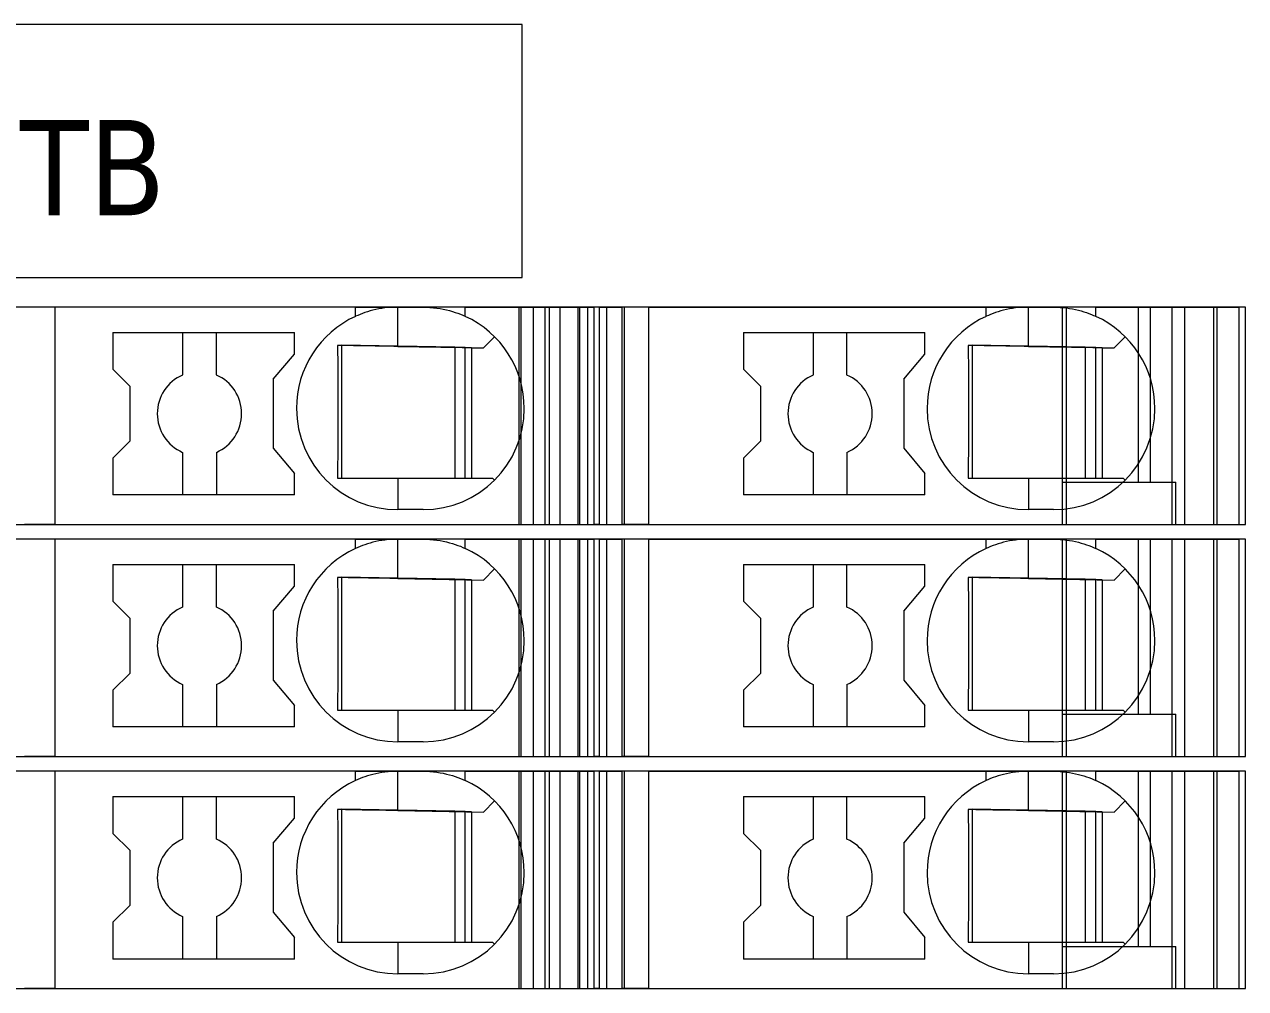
# Model space of a CAD drawing. Header units: millimetres. Extents: x 0 to 1680, y 0 to 1188.
# Drawn here: x 875.27 to 904.22, y 358 to 380.85 of the extents above; entities that cross this region are included whole.
import ezdxf
from ezdxf.enums import TextEntityAlignment as Align

# ---------------------------------------------------------------- set-up
doc = ezdxf.new("R2010")
doc.units = ezdxf.units.MM
for name, color, linetype, lineweight in [('EPLAN100', 7, 'Continuous', 13), ('EPLAN108', 5, 'Continuous', 9), ('EPLAN309', 5, 'Continuous', 5), ('EPLAN493', 5, 'Continuous', 5), ('MAIN-1', 7, 'Continuous', 5), ('MAIN-2', 7, 'Continuous', 5)]:
    doc.layers.add(name, color=color, linetype=linetype, lineweight=lineweight)
doc.styles.add('Tahoma', font='')
doc.styles.get('Tahoma').set_extended_font_data('Tahoma')

# ---------------------------------------------------------------- blocks, each defined once
blk = doc.blocks.new('EPLSYM_LibrarySPECIAL_Symbol12_Variant0_Placement8')
at = {"layer": 'EPLAN309', "lineweight": 13, "ltscale": 16}
blk.add_lwpolyline([(0, -5.15), (68.15, -5.15), (68.15, 0), (0, 0)], close=True, dxfattribs=at)
at = {"layer": 'EPLAN493', "color": 5, "style": 'Tahoma'}
blk.add_attdef('17_20450', text='', height=2.3478, dxfattribs=at).set_placement((0, -21.83478), align=Align.MIDDLE_RIGHT)
blk = doc.blocks.new('EPLSYM_LibrarySPECIAL_Symbol12_Variant0_Placement8_1')
at = {"layer": 'EPLAN309', "lineweight": 13, "ltscale": 16}
blk.add_lwpolyline([(0, -5.15), (68.15, -5.15), (68.15, 0), (0, 0)], close=True, dxfattribs=at)
at = {"layer": 'EPLAN493', "color": 5, "style": 'Tahoma'}
blk.add_attdef('17_20450', text='', height=2.3478, dxfattribs=at).set_placement((0, -21.83478), align=Align.MIDDLE_RIGHT)
blk = doc.blocks.new('EPLSYM_LibrarySPECIAL_Symbol12_Variant0_Placement8_2')
at = {"layer": 'EPLAN309', "lineweight": 13, "ltscale": 16}
blk.add_lwpolyline([(0, -5.15), (68.15, -5.15), (68.15, 0), (0, 0)], close=True, dxfattribs=at)
at = {"layer": 'EPLAN493', "color": 5, "style": 'Tahoma'}
blk.add_attdef('17_20450', text='', height=2.3478, dxfattribs=at).set_placement((0, -21.83478), align=Align.MIDDLE_RIGHT)

msp = doc.modelspace()

# ---------------------------------------------------------------- linework, layer by layer
at = {"layer": 'EPLAN100', "lineweight": 0, "ltscale": 6}
msp.add_lwpolyline([(849.067, 374.85), (887.067, 374.85), (887.067, 380.85), (849.067, 380.85)], close=True, dxfattribs=at)
at = {"layer": 'MAIN-1'}
for p, q in [((875.986, 374.15), (875.267, 374.15)), ((883.117, 374.15), (875.986, 374.15)), ((875.986, 374.15), (875.986, 369)), ((883.117, 374.15), (884.117, 374.15)), ((883.117, 373.932), (883.117, 374.15)), ((883.4, 374.04), (883.339, 374.02)), ((883.464, 374.059), (883.4, 374.04)), ((883.53, 374.077), (883.464, 374.059)), ((883.598, 374.093), (883.53, 374.077)), ((883.668, 374.108), (883.598, 374.093)), ((883.74, 374.12), (883.668, 374.108)), ((883.813, 374.131), (883.74, 374.12)), ((883.888, 374.139), (883.813, 374.131)), ((883.964, 374.145), (883.888, 374.139)), ((884.04, 374.149), (883.964, 374.145)), ((884.117, 374.15), (884.04, 374.149)), ((884.117, 373.218), (884.117, 374.15)), ((884.117, 374.15), (884.717, 374.15)), ((884.717, 374.15), (884.8, 374.149)), ((885.717, 374.15), (884.717, 374.15)), ((884.8, 374.149), (884.882, 374.144)), ((884.882, 374.144), (884.963, 374.137)), ((884.963, 374.137), (885.042, 374.128)), ((885.042, 374.128), (885.121, 374.116)), ((885.121, 374.116), (885.197, 374.102)), ((885.197, 374.102), (885.271, 374.085)), ((885.271, 374.085), (885.343, 374.067)), ((885.343, 374.067), (885.412, 374.047)), ((885.412, 374.047), (885.478, 374.026)), ((885.717, 374.15), (888.771, 374.15)), ((885.717, 373.932), (885.717, 374.15)), ((888.899, 374.15), (888.771, 374.15)), ((888.771, 369), (888.771, 374.15)), ((888.899, 374.15), (889.434, 374.15)), ((888.899, 369), (888.899, 374.15)), ((890.067, 374.15), (889.434, 374.15)), ((889.434, 369), (889.434, 374.15)), ((890.067, 374.15), (898.067, 374.15)), ((890.067, 369), (890.067, 374.15)), ((898.067, 374.15), (899.067, 374.15)), ((898.067, 373.932), (898.067, 374.15)), ((898.35, 374.04), (898.289, 374.02)), ((898.414, 374.059), (898.35, 374.04)), ((898.48, 374.077), (898.414, 374.059)), ((898.548, 374.093), (898.48, 374.077)), ((898.618, 374.108), (898.548, 374.093)), ((898.69, 374.12), (898.618, 374.108)), ((898.763, 374.131), (898.69, 374.12)), ((898.838, 374.139), (898.763, 374.131)), ((898.914, 374.145), (898.838, 374.139)), ((898.99, 374.149), (898.914, 374.145)), ((899.067, 374.15), (898.99, 374.149)), ((899.067, 373.218), (899.067, 374.15)), ((899.067, 374.15), (899.667, 374.15)), ((899.667, 374.15), (899.744, 374.149)), ((900.667, 374.15), (899.667, 374.15)), ((899.744, 374.149), (899.821, 374.145)), ((899.821, 374.145), (899.896, 374.139)), ((899.896, 374.139), (899.971, 374.131)), ((899.971, 374.131), (900.045, 374.12)), ((900.045, 374.12), (900.117, 374.108)), ((900.117, 374.108), (900.187, 374.093)), ((900.187, 374.093), (900.255, 374.077)), ((900.255, 374.077), (900.32, 374.059)), ((900.32, 374.059), (900.384, 374.04)), ((900.384, 374.04), (900.445, 374.02)), ((900.667, 374.15), (904.067, 374.15)), ((900.667, 373.932), (900.667, 374.15)), ((904.067, 369), (904.067, 374.15)), ((883.169, 373.955), (883.117, 373.932)), ((883.223, 373.977), (883.169, 373.955)), ((883.28, 373.999), (883.223, 373.977)), ((883.339, 374.02), (883.28, 373.999)), ((885.478, 374.026), (885.542, 374.004)), ((885.542, 374.004), (885.603, 373.981)), ((885.603, 373.981), (885.662, 373.956)), ((885.662, 373.956), (885.717, 373.932)), ((898.119, 373.955), (898.067, 373.932)), ((898.173, 373.977), (898.119, 373.955)), ((898.23, 373.999), (898.173, 373.977)), ((898.289, 374.02), (898.23, 373.999)), ((900.445, 374.02), (900.504, 373.999)), ((900.504, 373.999), (900.561, 373.977)), ((900.561, 373.977), (900.615, 373.955)), ((900.615, 373.955), (900.667, 373.932)), ((877.367, 373.55), (877.367, 372.679)), ((877.367, 373.55), (881.667, 373.55)), ((879.017, 373.55), (879.017, 372.542)), ((879.817, 372.542), (879.817, 373.55)), ((881.667, 373.039), (881.667, 373.55)), ((892.317, 373.55), (892.317, 372.679)), ((892.317, 373.55), (896.617, 373.55)), ((893.967, 373.55), (893.967, 372.542)), ((894.767, 372.542), (894.767, 373.55)), ((896.617, 373.039), (896.617, 373.55)), ((882.691, 373.242), (882.692, 373.172)), ((882.752, 373.241), (882.691, 373.242)), ((882.692, 373.172), (882.692, 373.1)), ((882.813, 373.24), (882.752, 373.241)), ((882.788, 373.241), (882.788, 370.1)), ((882.876, 373.239), (882.813, 373.24)), ((882.94, 373.238), (882.876, 373.239)), ((883.004, 373.237), (882.94, 373.238)), ((883.07, 373.236), (883.004, 373.237)), ((883.138, 373.235), (883.07, 373.236)), ((883.207, 373.234), (883.138, 373.235)), ((883.277, 373.232), (883.207, 373.234)), ((883.35, 373.231), (883.277, 373.232)), ((883.425, 373.23), (883.35, 373.231)), ((883.502, 373.229), (883.425, 373.23)), ((883.581, 373.227), (883.502, 373.229)), ((883.664, 373.226), (883.581, 373.227)), ((883.749, 373.225), (883.664, 373.226)), ((883.838, 373.223), (883.749, 373.225)), ((883.929, 373.221), (883.838, 373.223)), ((884.022, 373.22), (883.929, 373.221)), ((884.117, 373.218), (884.022, 373.22)), ((884.117, 373.218), (886.15, 373.183)), ((885.467, 373.195), (885.467, 370.1)), ((885.717, 370.1), (885.717, 373.19)), ((885.867, 373.188), (885.867, 370.1)), ((886.15, 373.183), (886.414, 373.447)), ((897.641, 373.242), (897.642, 373.172)), ((897.702, 373.241), (897.641, 373.242)), ((897.642, 373.172), (897.642, 373.1)), ((897.763, 373.24), (897.702, 373.241)), ((897.738, 373.241), (897.738, 370.1)), ((897.826, 373.239), (897.763, 373.24)), ((897.89, 373.238), (897.826, 373.239)), ((897.954, 373.237), (897.89, 373.238)), ((898.02, 373.236), (897.954, 373.237)), ((898.088, 373.235), (898.02, 373.236)), ((898.157, 373.234), (898.088, 373.235)), ((898.227, 373.232), (898.157, 373.234)), ((898.3, 373.231), (898.227, 373.232)), ((898.375, 373.23), (898.3, 373.231)), ((898.452, 373.229), (898.375, 373.23)), ((898.531, 373.227), (898.452, 373.229)), ((898.614, 373.226), (898.531, 373.227)), ((898.699, 373.225), (898.614, 373.226)), ((898.788, 373.223), (898.699, 373.225)), ((898.879, 373.221), (898.788, 373.223)), ((898.972, 373.22), (898.879, 373.221)), ((899.067, 373.218), (898.972, 373.22)), ((899.067, 373.218), (901.1, 373.183)), ((900.417, 373.195), (900.417, 370.1)), ((900.667, 370.1), (900.667, 373.19)), ((900.817, 373.188), (900.817, 370.1)), ((901.1, 373.183), (901.364, 373.447)), ((881.167, 372.443), (881.667, 373.039)), ((882.692, 373.1), (882.693, 373.027)), ((882.693, 373.027), (882.694, 372.953)), ((882.694, 372.953), (882.695, 372.877)), ((882.695, 372.877), (882.695, 372.799)), ((896.117, 372.443), (896.617, 373.039)), ((897.642, 373.1), (897.643, 373.027)), ((897.643, 373.027), (897.644, 372.953)), ((897.644, 372.953), (897.645, 372.877)), ((897.645, 372.877), (897.645, 372.799)), ((877.767, 372.279), (877.367, 372.679)), ((882.695, 372.799), (882.696, 372.72)), ((882.696, 372.72), (882.697, 372.638)), ((882.697, 372.638), (882.697, 372.554)), ((892.717, 372.279), (892.317, 372.679)), ((897.645, 372.799), (897.646, 372.72)), ((897.646, 372.72), (897.647, 372.638)), ((897.647, 372.638), (897.647, 372.554)), ((881.167, 372.443), (881.167, 370.807)), ((882.697, 372.554), (882.698, 372.467)), ((882.698, 372.467), (882.699, 372.376)), ((882.699, 372.376), (882.699, 372.282)), ((896.117, 372.443), (896.117, 370.807)), ((897.647, 372.554), (897.648, 372.467)), ((897.648, 372.467), (897.649, 372.376)), ((897.649, 372.376), (897.649, 372.282)), ((877.767, 372.279), (877.767, 370.971)), ((882.699, 372.282), (882.7, 372.184)), ((882.7, 372.184), (882.7, 372.081)), ((882.7, 372.081), (882.7, 371.974)), ((892.717, 372.279), (892.717, 370.971)), ((897.649, 372.282), (897.65, 372.184)), ((897.65, 372.184), (897.65, 372.081)), ((897.65, 372.081), (897.65, 371.974)), ((882.7, 371.974), (882.701, 371.863)), ((882.701, 371.863), (882.701, 371.75)), ((882.701, 371.75), (882.701, 371.629)), ((897.65, 371.974), (897.651, 371.863)), ((897.651, 371.863), (897.651, 371.75)), ((897.651, 371.75), (897.651, 371.629)), ((882.701, 371.629), (882.7, 371.511)), ((882.7, 371.511), (882.7, 371.397)), ((897.651, 371.629), (897.65, 371.511)), ((897.65, 371.511), (897.65, 371.397)), ((882.699, 371.184), (882.698, 371.084)), ((882.7, 371.288), (882.699, 371.184)), ((882.7, 371.397), (882.7, 371.288)), ((897.649, 371.184), (897.648, 371.084)), ((897.65, 371.397), (897.649, 371.288)), ((897.649, 371.288), (897.649, 371.184)), ((877.767, 370.971), (877.367, 370.571)), ((882.697, 370.898), (882.696, 370.809)), ((882.698, 370.989), (882.697, 370.898)), ((882.698, 371.084), (882.698, 370.989)), ((892.717, 370.971), (892.317, 370.571)), ((897.647, 370.898), (897.646, 370.809)), ((897.648, 370.989), (897.647, 370.898)), ((897.648, 371.084), (897.648, 370.989)), ((877.367, 370.571), (877.367, 369.7)), ((879.017, 370.708), (879.017, 369.7)), ((879.817, 370.708), (879.817, 369.7)), ((881.167, 370.807), (881.667, 370.211)), ((882.695, 370.64), (882.694, 370.558)), ((882.696, 370.723), (882.695, 370.64)), ((882.696, 370.809), (882.696, 370.723)), ((892.317, 370.571), (892.317, 369.7)), ((893.967, 370.708), (893.967, 369.7)), ((894.767, 370.708), (894.767, 369.7)), ((896.117, 370.807), (896.617, 370.211)), ((897.645, 370.64), (897.644, 370.558)), ((897.646, 370.723), (897.645, 370.64)), ((897.646, 370.809), (897.646, 370.723)), ((882.692, 370.324), (882.691, 370.248)), ((882.693, 370.479), (882.692, 370.4)), ((882.692, 370.4), (882.692, 370.324)), ((882.694, 370.558), (882.693, 370.479)), ((897.642, 370.324), (897.641, 370.248)), ((897.643, 370.479), (897.642, 370.4)), ((897.642, 370.4), (897.642, 370.324)), ((897.644, 370.558), (897.643, 370.479)), ((881.667, 369.7), (881.667, 370.211)), ((882.69, 370.174), (882.689, 370.1)), ((882.689, 370.1), (882.75, 370.1)), ((882.691, 370.248), (882.69, 370.174)), ((882.75, 370.1), (882.813, 370.1)), ((882.813, 370.1), (882.876, 370.1)), ((882.876, 370.1), (882.94, 370.1)), ((882.94, 370.1), (883.006, 370.1)), ((883.006, 370.1), (883.073, 370.1)), ((883.073, 370.1), (883.141, 370.1)), ((883.141, 370.1), (883.211, 370.1)), ((883.211, 370.1), (883.282, 370.1)), ((883.282, 370.1), (883.356, 370.1)), ((883.356, 370.1), (883.431, 370.1)), ((883.431, 370.1), (883.509, 370.1)), ((883.509, 370.1), (883.589, 370.1)), ((883.589, 370.1), (883.672, 370.1)), ((883.672, 370.1), (883.757, 370.1)), ((883.757, 370.1), (883.845, 370.1)), ((883.845, 370.1), (883.934, 370.1)), ((883.934, 370.1), (884.025, 370.1)), ((884.025, 370.1), (884.117, 370.1)), ((884.117, 370.1), (886.367, 370.1)), ((884.117, 370.1), (884.117, 369.35)), ((886.414, 370.053), (886.367, 370.1)), ((896.617, 369.7), (896.617, 370.211)), ((897.64, 370.174), (897.639, 370.1)), ((897.639, 370.1), (897.7, 370.1)), ((897.641, 370.248), (897.64, 370.174)), ((897.7, 370.1), (897.763, 370.1)), ((897.763, 370.1), (897.826, 370.1)), ((897.826, 370.1), (897.89, 370.1)), ((897.89, 370.1), (897.956, 370.1)), ((897.956, 370.1), (898.023, 370.1)), ((898.023, 370.1), (898.091, 370.1)), ((898.091, 370.1), (898.161, 370.1)), ((898.161, 370.1), (898.232, 370.1)), ((898.232, 370.1), (898.306, 370.1)), ((898.306, 370.1), (898.381, 370.1)), ((898.381, 370.1), (898.459, 370.1)), ((898.459, 370.1), (898.539, 370.1)), ((898.539, 370.1), (898.622, 370.1)), ((898.622, 370.1), (898.707, 370.1)), ((898.707, 370.1), (898.795, 370.1)), ((898.795, 370.1), (898.884, 370.1)), ((898.884, 370.1), (898.975, 370.1)), ((898.975, 370.1), (899.067, 370.1)), ((899.067, 370.1), (899.067, 369.35)), ((899.067, 370.1), (901.317, 370.1)), ((901.364, 370.053), (901.317, 370.1)), ((881.667, 369.7), (877.367, 369.7)), ((896.617, 369.7), (892.317, 369.7)), ((884.717, 369.35), (884.117, 369.35)), ((899.667, 369.35), (899.067, 369.35)), ((875.986, 369), (875.267, 369)), ((875.986, 369), (888.771, 369)), ((887.611, 369), (887.611, 369)), ((887.717, 369), (887.717, 369)), ((888.899, 369), (888.771, 369)), ((888.899, 369), (889.434, 369)), ((890.067, 369), (889.434, 369)), ((890.067, 369), (904.067, 369)), ((902.567, 369), (902.567, 369)), ((875.986, 368.65), (875.267, 368.65)), ((883.117, 368.65), (875.986, 368.65)), ((875.986, 368.65), (875.986, 363.5)), ((883.117, 368.65), (884.117, 368.65)), ((883.117, 368.432), (883.117, 368.65)), ((883.4, 368.54), (883.339, 368.52)), ((883.464, 368.559), (883.4, 368.54)), ((883.53, 368.577), (883.464, 368.559)), ((883.598, 368.593), (883.53, 368.577)), ((883.668, 368.608), (883.598, 368.593)), ((883.74, 368.62), (883.668, 368.608)), ((883.813, 368.631), (883.74, 368.62)), ((883.888, 368.639), (883.813, 368.631)), ((883.964, 368.645), (883.888, 368.639)), ((884.04, 368.649), (883.964, 368.645)), ((884.117, 368.65), (884.04, 368.649)), ((884.117, 367.718), (884.117, 368.65)), ((884.117, 368.65), (884.717, 368.65)), ((884.717, 368.65), (884.8, 368.649)), ((885.717, 368.65), (884.717, 368.65)), ((884.8, 368.649), (884.882, 368.644)), ((884.882, 368.644), (884.963, 368.637)), ((884.963, 368.637), (885.042, 368.628)), ((885.042, 368.628), (885.121, 368.616)), ((885.121, 368.616), (885.197, 368.602)), ((885.197, 368.602), (885.271, 368.585)), ((885.271, 368.585), (885.343, 368.567)), ((885.343, 368.567), (885.412, 368.547)), ((885.412, 368.547), (885.478, 368.526)), ((885.717, 368.65), (888.771, 368.65)), ((885.717, 368.432), (885.717, 368.65)), ((888.899, 368.65), (888.771, 368.65)), ((888.771, 363.5), (888.771, 368.65)), ((888.899, 368.65), (889.434, 368.65)), ((888.899, 363.5), (888.899, 368.65)), ((890.067, 368.65), (889.434, 368.65)), ((889.434, 363.5), (889.434, 368.65)), ((890.067, 368.65), (898.067, 368.65)), ((890.067, 363.5), (890.067, 368.65)), ((898.067, 368.65), (899.067, 368.65)), ((898.067, 368.432), (898.067, 368.65)), ((898.35, 368.54), (898.289, 368.52)), ((898.414, 368.559), (898.35, 368.54)), ((898.48, 368.577), (898.414, 368.559)), ((898.548, 368.593), (898.48, 368.577)), ((898.618, 368.608), (898.548, 368.593)), ((898.69, 368.62), (898.618, 368.608)), ((898.763, 368.631), (898.69, 368.62)), ((898.838, 368.639), (898.763, 368.631)), ((898.914, 368.645), (898.838, 368.639)), ((898.99, 368.649), (898.914, 368.645)), ((899.067, 368.65), (898.99, 368.649)), ((899.067, 367.718), (899.067, 368.65)), ((899.067, 368.65), (899.667, 368.65)), ((899.667, 368.65), (899.744, 368.649)), ((900.667, 368.65), (899.667, 368.65)), ((899.744, 368.649), (899.821, 368.645)), ((899.821, 368.645), (899.896, 368.639)), ((899.896, 368.639), (899.971, 368.631)), ((899.971, 368.631), (900.045, 368.62)), ((900.045, 368.62), (900.117, 368.608)), ((900.117, 368.608), (900.187, 368.593)), ((900.187, 368.593), (900.255, 368.577)), ((900.255, 368.577), (900.32, 368.559)), ((900.32, 368.559), (900.384, 368.54)), ((900.384, 368.54), (900.445, 368.52)), ((900.667, 368.65), (904.067, 368.65)), ((900.667, 368.432), (900.667, 368.65)), ((904.067, 363.5), (904.067, 368.65)), ((883.169, 368.455), (883.117, 368.432)), ((883.223, 368.477), (883.169, 368.455)), ((883.28, 368.499), (883.223, 368.477)), ((883.339, 368.52), (883.28, 368.499)), ((885.478, 368.526), (885.542, 368.504)), ((885.542, 368.504), (885.603, 368.481)), ((885.603, 368.481), (885.662, 368.456)), ((885.662, 368.456), (885.717, 368.432)), ((898.119, 368.455), (898.067, 368.432)), ((898.173, 368.477), (898.119, 368.455)), ((898.23, 368.499), (898.173, 368.477)), ((898.289, 368.52), (898.23, 368.499)), ((900.445, 368.52), (900.504, 368.499)), ((900.504, 368.499), (900.561, 368.477)), ((900.561, 368.477), (900.615, 368.455)), ((900.615, 368.455), (900.667, 368.432)), ((877.367, 368.05), (877.367, 367.179)), ((877.367, 368.05), (881.667, 368.05)), ((879.017, 368.05), (879.017, 367.042)), ((879.817, 367.042), (879.817, 368.05)), ((881.667, 367.539), (881.667, 368.05)), ((892.317, 368.05), (892.317, 367.179)), ((892.317, 368.05), (896.617, 368.05)), ((893.967, 368.05), (893.967, 367.042)), ((894.767, 367.042), (894.767, 368.05)), ((896.617, 367.539), (896.617, 368.05)), ((882.691, 367.742), (882.692, 367.672)), ((882.752, 367.741), (882.691, 367.742)), ((882.692, 367.672), (882.692, 367.6)), ((882.813, 367.74), (882.752, 367.741)), ((882.788, 367.741), (882.788, 364.6)), ((882.876, 367.739), (882.813, 367.74)), ((882.94, 367.738), (882.876, 367.739)), ((883.004, 367.737), (882.94, 367.738)), ((883.07, 367.736), (883.004, 367.737)), ((883.138, 367.735), (883.07, 367.736)), ((883.207, 367.734), (883.138, 367.735)), ((883.277, 367.732), (883.207, 367.734)), ((883.35, 367.731), (883.277, 367.732)), ((883.425, 367.73), (883.35, 367.731)), ((883.502, 367.729), (883.425, 367.73)), ((883.581, 367.727), (883.502, 367.729)), ((883.664, 367.726), (883.581, 367.727)), ((883.749, 367.725), (883.664, 367.726)), ((883.838, 367.723), (883.749, 367.725)), ((883.929, 367.721), (883.838, 367.723)), ((884.022, 367.72), (883.929, 367.721)), ((884.117, 367.718), (884.022, 367.72)), ((884.117, 367.718), (886.15, 367.683)), ((885.467, 367.695), (885.467, 364.6)), ((885.717, 364.6), (885.717, 367.69)), ((885.867, 367.688), (885.867, 364.6)), ((886.15, 367.683), (886.414, 367.947)), ((897.641, 367.742), (897.642, 367.672)), ((897.702, 367.741), (897.641, 367.742)), ((897.642, 367.672), (897.642, 367.6)), ((897.763, 367.74), (897.702, 367.741)), ((897.738, 367.741), (897.738, 364.6)), ((897.826, 367.739), (897.763, 367.74)), ((897.89, 367.738), (897.826, 367.739)), ((897.954, 367.737), (897.89, 367.738)), ((898.02, 367.736), (897.954, 367.737)), ((898.088, 367.735), (898.02, 367.736)), ((898.157, 367.734), (898.088, 367.735)), ((898.227, 367.732), (898.157, 367.734)), ((898.3, 367.731), (898.227, 367.732)), ((898.375, 367.73), (898.3, 367.731)), ((898.452, 367.729), (898.375, 367.73)), ((898.531, 367.727), (898.452, 367.729)), ((898.614, 367.726), (898.531, 367.727)), ((898.699, 367.725), (898.614, 367.726)), ((898.788, 367.723), (898.699, 367.725)), ((898.879, 367.721), (898.788, 367.723)), ((898.972, 367.72), (898.879, 367.721)), ((899.067, 367.718), (898.972, 367.72)), ((899.067, 367.718), (901.1, 367.683)), ((900.417, 367.695), (900.417, 364.6)), ((900.667, 364.6), (900.667, 367.69)), ((900.817, 367.688), (900.817, 364.6)), ((901.1, 367.683), (901.364, 367.947)), ((881.167, 366.943), (881.667, 367.539)), ((882.692, 367.6), (882.693, 367.527)), ((882.693, 367.527), (882.694, 367.453)), ((882.694, 367.453), (882.695, 367.377)), ((882.695, 367.377), (882.695, 367.299)), ((896.117, 366.943), (896.617, 367.539)), ((897.642, 367.6), (897.643, 367.527)), ((897.643, 367.527), (897.644, 367.453)), ((897.644, 367.453), (897.645, 367.377)), ((897.645, 367.377), (897.645, 367.299)), ((877.767, 366.779), (877.367, 367.179)), ((882.695, 367.299), (882.696, 367.22)), ((882.696, 367.22), (882.697, 367.138)), ((882.697, 367.138), (882.697, 367.054)), ((892.717, 366.779), (892.317, 367.179)), ((897.645, 367.299), (897.646, 367.22)), ((897.646, 367.22), (897.647, 367.138)), ((897.647, 367.138), (897.647, 367.054)), ((881.167, 366.943), (881.167, 365.307)), ((882.697, 367.054), (882.698, 366.967)), ((882.698, 366.967), (882.699, 366.876)), ((882.699, 366.876), (882.699, 366.782)), ((896.117, 366.943), (896.117, 365.307)), ((897.647, 367.054), (897.648, 366.967)), ((897.648, 366.967), (897.649, 366.876)), ((897.649, 366.876), (897.649, 366.782)), ((877.767, 366.779), (877.767, 365.471)), ((882.699, 366.782), (882.7, 366.684)), ((882.7, 366.684), (882.7, 366.581)), ((882.7, 366.581), (882.7, 366.474)), ((892.717, 366.779), (892.717, 365.471)), ((897.649, 366.782), (897.65, 366.684)), ((897.65, 366.684), (897.65, 366.581)), ((897.65, 366.581), (897.65, 366.474)), ((882.7, 366.474), (882.701, 366.363)), ((882.701, 366.363), (882.701, 366.25)), ((882.701, 366.25), (882.701, 366.129)), ((897.65, 366.474), (897.651, 366.363)), ((897.651, 366.363), (897.651, 366.25)), ((897.651, 366.25), (897.651, 366.129)), ((882.701, 366.129), (882.7, 366.011)), ((882.7, 366.011), (882.7, 365.897)), ((897.651, 366.129), (897.65, 366.011)), ((897.65, 366.011), (897.65, 365.897)), ((882.699, 365.684), (882.698, 365.584)), ((882.7, 365.788), (882.699, 365.684)), ((882.7, 365.897), (882.7, 365.788)), ((897.649, 365.684), (897.648, 365.584)), ((897.65, 365.897), (897.649, 365.788)), ((897.649, 365.788), (897.649, 365.684)), ((877.767, 365.471), (877.367, 365.071)), ((882.697, 365.398), (882.696, 365.309)), ((882.698, 365.489), (882.697, 365.398)), ((882.698, 365.584), (882.698, 365.489)), ((892.717, 365.471), (892.317, 365.071)), ((897.647, 365.398), (897.646, 365.309)), ((897.648, 365.489), (897.647, 365.398)), ((897.648, 365.584), (897.648, 365.489)), ((877.367, 365.071), (877.367, 364.2)), ((879.017, 365.208), (879.017, 364.2)), ((879.817, 365.208), (879.817, 364.2)), ((881.167, 365.307), (881.667, 364.711)), ((882.695, 365.14), (882.694, 365.058)), ((882.696, 365.223), (882.695, 365.14)), ((882.696, 365.309), (882.696, 365.223)), ((892.317, 365.071), (892.317, 364.2)), ((893.967, 365.208), (893.967, 364.2)), ((894.767, 365.208), (894.767, 364.2)), ((896.117, 365.307), (896.617, 364.711)), ((897.645, 365.14), (897.644, 365.058)), ((897.646, 365.223), (897.645, 365.14)), ((897.646, 365.309), (897.646, 365.223)), ((882.692, 364.824), (882.691, 364.748)), ((882.693, 364.979), (882.692, 364.9)), ((882.692, 364.9), (882.692, 364.824)), ((882.694, 365.058), (882.693, 364.979)), ((897.642, 364.824), (897.641, 364.748)), ((897.643, 364.979), (897.642, 364.9)), ((897.642, 364.9), (897.642, 364.824)), ((897.644, 365.058), (897.643, 364.979)), ((881.667, 364.2), (881.667, 364.711)), ((882.69, 364.674), (882.689, 364.6)), ((882.689, 364.6), (882.75, 364.6)), ((882.691, 364.748), (882.69, 364.674)), ((882.75, 364.6), (882.813, 364.6)), ((882.813, 364.6), (882.876, 364.6)), ((882.876, 364.6), (882.94, 364.6)), ((882.94, 364.6), (883.006, 364.6)), ((883.006, 364.6), (883.073, 364.6)), ((883.073, 364.6), (883.141, 364.6)), ((883.141, 364.6), (883.211, 364.6)), ((883.211, 364.6), (883.282, 364.6)), ((883.282, 364.6), (883.356, 364.6)), ((883.356, 364.6), (883.431, 364.6)), ((883.431, 364.6), (883.509, 364.6)), ((883.509, 364.6), (883.589, 364.6)), ((883.589, 364.6), (883.672, 364.6)), ((883.672, 364.6), (883.757, 364.6)), ((883.757, 364.6), (883.845, 364.6)), ((883.845, 364.6), (883.934, 364.6)), ((883.934, 364.6), (884.025, 364.6)), ((884.025, 364.6), (884.117, 364.6)), ((884.117, 364.6), (886.367, 364.6)), ((884.117, 364.6), (884.117, 363.85)), ((886.414, 364.553), (886.367, 364.6)), ((896.617, 364.2), (896.617, 364.711)), ((897.64, 364.674), (897.639, 364.6)), ((897.639, 364.6), (897.7, 364.6)), ((897.641, 364.748), (897.64, 364.674)), ((897.7, 364.6), (897.763, 364.6)), ((897.763, 364.6), (897.826, 364.6)), ((897.826, 364.6), (897.89, 364.6)), ((897.89, 364.6), (897.956, 364.6)), ((897.956, 364.6), (898.023, 364.6)), ((898.023, 364.6), (898.091, 364.6)), ((898.091, 364.6), (898.161, 364.6)), ((898.161, 364.6), (898.232, 364.6)), ((898.232, 364.6), (898.306, 364.6)), ((898.306, 364.6), (898.381, 364.6)), ((898.381, 364.6), (898.459, 364.6)), ((898.459, 364.6), (898.539, 364.6)), ((898.539, 364.6), (898.622, 364.6)), ((898.622, 364.6), (898.707, 364.6)), ((898.707, 364.6), (898.795, 364.6)), ((898.795, 364.6), (898.884, 364.6)), ((898.884, 364.6), (898.975, 364.6)), ((898.975, 364.6), (899.067, 364.6)), ((899.067, 364.6), (899.067, 363.85)), ((899.067, 364.6), (901.317, 364.6)), ((901.364, 364.553), (901.317, 364.6)), ((881.667, 364.2), (877.367, 364.2)), ((896.617, 364.2), (892.317, 364.2)), ((884.717, 363.85), (884.117, 363.85)), ((899.667, 363.85), (899.067, 363.85)), ((875.986, 363.5), (875.267, 363.5)), ((875.986, 363.5), (888.771, 363.5)), ((887.611, 363.5), (887.611, 363.5)), ((887.717, 363.5), (887.717, 363.5)), ((888.899, 363.5), (888.771, 363.5)), ((888.899, 363.5), (889.434, 363.5)), ((890.067, 363.5), (889.434, 363.5)), ((890.067, 363.5), (904.067, 363.5)), ((902.567, 363.5), (902.567, 363.5)), ((875.986, 363.15), (875.267, 363.15)), ((883.117, 363.15), (875.986, 363.15)), ((875.986, 363.15), (875.986, 358)), ((883.117, 363.15), (884.117, 363.15)), ((883.117, 362.932), (883.117, 363.15)), ((883.4, 363.04), (883.339, 363.02)), ((883.464, 363.059), (883.4, 363.04)), ((883.53, 363.077), (883.464, 363.059)), ((883.598, 363.093), (883.53, 363.077)), ((883.668, 363.108), (883.598, 363.093)), ((883.74, 363.12), (883.668, 363.108)), ((883.813, 363.131), (883.74, 363.12)), ((883.888, 363.139), (883.813, 363.131)), ((883.964, 363.145), (883.888, 363.139)), ((884.04, 363.149), (883.964, 363.145)), ((884.117, 363.15), (884.04, 363.149)), ((884.117, 362.218), (884.117, 363.15)), ((884.117, 363.15), (884.717, 363.15)), ((884.717, 363.15), (884.8, 363.149)), ((885.717, 363.15), (884.717, 363.15)), ((884.8, 363.149), (884.882, 363.144)), ((884.882, 363.144), (884.963, 363.137)), ((884.963, 363.137), (885.042, 363.128)), ((885.042, 363.128), (885.121, 363.116)), ((885.121, 363.116), (885.197, 363.102)), ((885.197, 363.102), (885.271, 363.085)), ((885.271, 363.085), (885.343, 363.067)), ((885.343, 363.067), (885.412, 363.047)), ((885.412, 363.047), (885.478, 363.026)), ((885.717, 363.15), (888.771, 363.15)), ((885.717, 362.932), (885.717, 363.15)), ((888.899, 363.15), (888.771, 363.15)), ((888.771, 358), (888.771, 363.15)), ((888.899, 363.15), (889.434, 363.15)), ((888.899, 358), (888.899, 363.15)), ((890.067, 363.15), (889.434, 363.15)), ((889.434, 358), (889.434, 363.15)), ((890.067, 363.15), (898.067, 363.15)), ((890.067, 358), (890.067, 363.15)), ((898.067, 363.15), (899.067, 363.15)), ((898.067, 362.932), (898.067, 363.15)), ((898.35, 363.04), (898.289, 363.02)), ((898.414, 363.059), (898.35, 363.04)), ((898.48, 363.077), (898.414, 363.059)), ((898.548, 363.093), (898.48, 363.077)), ((898.618, 363.108), (898.548, 363.093)), ((898.69, 363.12), (898.618, 363.108)), ((898.763, 363.131), (898.69, 363.12)), ((898.838, 363.139), (898.763, 363.131)), ((898.914, 363.145), (898.838, 363.139)), ((898.99, 363.149), (898.914, 363.145)), ((899.067, 363.15), (898.99, 363.149)), ((899.067, 362.218), (899.067, 363.15)), ((899.067, 363.15), (899.667, 363.15)), ((899.667, 363.15), (899.744, 363.149)), ((900.667, 363.15), (899.667, 363.15)), ((899.744, 363.149), (899.821, 363.145)), ((899.821, 363.145), (899.896, 363.139)), ((899.896, 363.139), (899.971, 363.131)), ((899.971, 363.131), (900.045, 363.12)), ((900.045, 363.12), (900.117, 363.108)), ((900.117, 363.108), (900.187, 363.093)), ((900.187, 363.093), (900.255, 363.077)), ((900.255, 363.077), (900.32, 363.059)), ((900.32, 363.059), (900.384, 363.04)), ((900.384, 363.04), (900.445, 363.02)), ((900.667, 363.15), (904.067, 363.15)), ((900.667, 362.932), (900.667, 363.15)), ((904.067, 358), (904.067, 363.15)), ((883.169, 362.955), (883.117, 362.932)), ((883.223, 362.977), (883.169, 362.955)), ((883.28, 362.999), (883.223, 362.977)), ((883.339, 363.02), (883.28, 362.999)), ((885.478, 363.026), (885.542, 363.004)), ((885.542, 363.004), (885.603, 362.981)), ((885.603, 362.981), (885.662, 362.956)), ((885.662, 362.956), (885.717, 362.932)), ((898.119, 362.955), (898.067, 362.932)), ((898.173, 362.977), (898.119, 362.955)), ((898.23, 362.999), (898.173, 362.977)), ((898.289, 363.02), (898.23, 362.999)), ((900.445, 363.02), (900.504, 362.999)), ((900.504, 362.999), (900.561, 362.977)), ((900.561, 362.977), (900.615, 362.955)), ((900.615, 362.955), (900.667, 362.932)), ((877.367, 362.55), (877.367, 361.679)), ((877.367, 362.55), (881.667, 362.55)), ((879.017, 362.55), (879.017, 361.542)), ((879.817, 361.542), (879.817, 362.55)), ((881.667, 362.039), (881.667, 362.55)), ((892.317, 362.55), (892.317, 361.679)), ((892.317, 362.55), (896.617, 362.55)), ((893.967, 362.55), (893.967, 361.542)), ((894.767, 361.542), (894.767, 362.55)), ((896.617, 362.039), (896.617, 362.55)), ((882.691, 362.242), (882.692, 362.172)), ((882.752, 362.241), (882.691, 362.242)), ((882.692, 362.172), (882.692, 362.1)), ((882.813, 362.24), (882.752, 362.241)), ((882.788, 362.241), (882.788, 359.1)), ((882.876, 362.239), (882.813, 362.24)), ((882.94, 362.238), (882.876, 362.239)), ((883.004, 362.237), (882.94, 362.238)), ((883.07, 362.236), (883.004, 362.237)), ((883.138, 362.235), (883.07, 362.236)), ((883.207, 362.234), (883.138, 362.235)), ((883.277, 362.232), (883.207, 362.234)), ((883.35, 362.231), (883.277, 362.232)), ((883.425, 362.23), (883.35, 362.231)), ((883.502, 362.229), (883.425, 362.23)), ((883.581, 362.227), (883.502, 362.229)), ((883.664, 362.226), (883.581, 362.227)), ((883.749, 362.225), (883.664, 362.226)), ((883.838, 362.223), (883.749, 362.225)), ((883.929, 362.221), (883.838, 362.223)), ((884.022, 362.22), (883.929, 362.221)), ((884.117, 362.218), (884.022, 362.22)), ((884.117, 362.218), (886.15, 362.183)), ((885.467, 362.195), (885.467, 359.1)), ((885.717, 359.1), (885.717, 362.19)), ((885.867, 362.188), (885.867, 359.1)), ((886.15, 362.183), (886.414, 362.447)), ((897.641, 362.242), (897.642, 362.172)), ((897.702, 362.241), (897.641, 362.242)), ((897.642, 362.172), (897.642, 362.1)), ((897.763, 362.24), (897.702, 362.241)), ((897.738, 362.241), (897.738, 359.1)), ((897.826, 362.239), (897.763, 362.24)), ((897.89, 362.238), (897.826, 362.239)), ((897.954, 362.237), (897.89, 362.238)), ((898.02, 362.236), (897.954, 362.237)), ((898.088, 362.235), (898.02, 362.236)), ((898.157, 362.234), (898.088, 362.235)), ((898.227, 362.232), (898.157, 362.234)), ((898.3, 362.231), (898.227, 362.232)), ((898.375, 362.23), (898.3, 362.231)), ((898.452, 362.229), (898.375, 362.23)), ((898.531, 362.227), (898.452, 362.229)), ((898.614, 362.226), (898.531, 362.227)), ((898.699, 362.225), (898.614, 362.226)), ((898.788, 362.223), (898.699, 362.225)), ((898.879, 362.221), (898.788, 362.223)), ((898.972, 362.22), (898.879, 362.221)), ((899.067, 362.218), (898.972, 362.22)), ((899.067, 362.218), (901.1, 362.183)), ((900.417, 362.195), (900.417, 359.1)), ((900.667, 359.1), (900.667, 362.19)), ((900.817, 362.188), (900.817, 359.1)), ((901.1, 362.183), (901.364, 362.447)), ((881.167, 361.443), (881.667, 362.039)), ((882.692, 362.1), (882.693, 362.027)), ((882.693, 362.027), (882.694, 361.953)), ((882.694, 361.953), (882.695, 361.877)), ((882.695, 361.877), (882.695, 361.799)), ((896.117, 361.443), (896.617, 362.039)), ((897.642, 362.1), (897.643, 362.027)), ((897.643, 362.027), (897.644, 361.953)), ((897.644, 361.953), (897.645, 361.877)), ((897.645, 361.877), (897.645, 361.799)), ((877.767, 361.279), (877.367, 361.679)), ((882.695, 361.799), (882.696, 361.72)), ((882.696, 361.72), (882.697, 361.638)), ((882.697, 361.638), (882.697, 361.554)), ((892.717, 361.279), (892.317, 361.679)), ((897.645, 361.799), (897.646, 361.72)), ((897.646, 361.72), (897.647, 361.638)), ((897.647, 361.638), (897.647, 361.554)), ((881.167, 361.443), (881.167, 359.807)), ((882.697, 361.554), (882.698, 361.467)), ((882.698, 361.467), (882.699, 361.376)), ((882.699, 361.376), (882.699, 361.282)), ((896.117, 361.443), (896.117, 359.807)), ((897.647, 361.554), (897.648, 361.467)), ((897.648, 361.467), (897.649, 361.376)), ((897.649, 361.376), (897.649, 361.282)), ((877.767, 361.279), (877.767, 359.971)), ((882.699, 361.282), (882.7, 361.184)), ((882.7, 361.184), (882.7, 361.081)), ((882.7, 361.081), (882.7, 360.974)), ((892.717, 361.279), (892.717, 359.971)), ((897.649, 361.282), (897.65, 361.184)), ((897.65, 361.184), (897.65, 361.081)), ((897.65, 361.081), (897.65, 360.974)), ((882.7, 360.974), (882.701, 360.863)), ((882.701, 360.863), (882.701, 360.75)), ((882.701, 360.75), (882.701, 360.629)), ((897.65, 360.974), (897.651, 360.863)), ((897.651, 360.863), (897.651, 360.75)), ((897.651, 360.75), (897.651, 360.629)), ((882.701, 360.629), (882.7, 360.511)), ((882.7, 360.511), (882.7, 360.397)), ((897.651, 360.629), (897.65, 360.511)), ((897.65, 360.511), (897.65, 360.397)), ((882.699, 360.184), (882.698, 360.084)), ((882.7, 360.288), (882.699, 360.184)), ((882.7, 360.397), (882.7, 360.288)), ((897.649, 360.184), (897.648, 360.084)), ((897.65, 360.397), (897.649, 360.288)), ((897.649, 360.288), (897.649, 360.184)), ((877.767, 359.971), (877.367, 359.571)), ((882.697, 359.898), (882.696, 359.809)), ((882.698, 359.989), (882.697, 359.898)), ((882.698, 360.084), (882.698, 359.989)), ((892.717, 359.971), (892.317, 359.571)), ((897.647, 359.898), (897.646, 359.809)), ((897.648, 359.989), (897.647, 359.898)), ((897.648, 360.084), (897.648, 359.989)), ((877.367, 359.571), (877.367, 358.7)), ((879.017, 359.708), (879.017, 358.7)), ((879.817, 359.708), (879.817, 358.7)), ((881.167, 359.807), (881.667, 359.211)), ((882.695, 359.64), (882.694, 359.558)), ((882.696, 359.723), (882.695, 359.64)), ((882.696, 359.809), (882.696, 359.723)), ((892.317, 359.571), (892.317, 358.7)), ((893.967, 359.708), (893.967, 358.7)), ((894.767, 359.708), (894.767, 358.7)), ((896.117, 359.807), (896.617, 359.211)), ((897.645, 359.64), (897.644, 359.558)), ((897.646, 359.723), (897.645, 359.64)), ((897.646, 359.809), (897.646, 359.723)), ((882.692, 359.324), (882.691, 359.248)), ((882.693, 359.479), (882.692, 359.4)), ((882.692, 359.4), (882.692, 359.324)), ((882.694, 359.558), (882.693, 359.479)), ((897.642, 359.324), (897.641, 359.248)), ((897.643, 359.479), (897.642, 359.4)), ((897.642, 359.4), (897.642, 359.324)), ((897.644, 359.558), (897.643, 359.479)), ((881.667, 358.7), (881.667, 359.211)), ((882.69, 359.174), (882.689, 359.1)), ((882.689, 359.1), (882.75, 359.1)), ((882.691, 359.248), (882.69, 359.174)), ((882.75, 359.1), (882.813, 359.1)), ((882.813, 359.1), (882.876, 359.1)), ((882.876, 359.1), (882.94, 359.1)), ((882.94, 359.1), (883.006, 359.1)), ((883.006, 359.1), (883.073, 359.1)), ((883.073, 359.1), (883.141, 359.1)), ((883.141, 359.1), (883.211, 359.1)), ((883.211, 359.1), (883.282, 359.1)), ((883.282, 359.1), (883.356, 359.1)), ((883.356, 359.1), (883.431, 359.1)), ((883.431, 359.1), (883.509, 359.1)), ((883.509, 359.1), (883.589, 359.1)), ((883.589, 359.1), (883.672, 359.1)), ((883.672, 359.1), (883.757, 359.1)), ((883.757, 359.1), (883.845, 359.1)), ((883.845, 359.1), (883.934, 359.1)), ((883.934, 359.1), (884.025, 359.1)), ((884.025, 359.1), (884.117, 359.1)), ((884.117, 359.1), (886.367, 359.1)), ((884.117, 359.1), (884.117, 358.35)), ((886.414, 359.053), (886.367, 359.1)), ((896.617, 358.7), (896.617, 359.211)), ((897.64, 359.174), (897.639, 359.1)), ((897.639, 359.1), (897.7, 359.1)), ((897.641, 359.248), (897.64, 359.174)), ((897.7, 359.1), (897.763, 359.1)), ((897.763, 359.1), (897.826, 359.1)), ((897.826, 359.1), (897.89, 359.1)), ((897.89, 359.1), (897.956, 359.1)), ((897.956, 359.1), (898.023, 359.1)), ((898.023, 359.1), (898.091, 359.1)), ((898.091, 359.1), (898.161, 359.1)), ((898.161, 359.1), (898.232, 359.1)), ((898.232, 359.1), (898.306, 359.1)), ((898.306, 359.1), (898.381, 359.1)), ((898.381, 359.1), (898.459, 359.1)), ((898.459, 359.1), (898.539, 359.1)), ((898.539, 359.1), (898.622, 359.1)), ((898.622, 359.1), (898.707, 359.1)), ((898.707, 359.1), (898.795, 359.1)), ((898.795, 359.1), (898.884, 359.1)), ((898.884, 359.1), (898.975, 359.1)), ((898.975, 359.1), (899.067, 359.1)), ((899.067, 359.1), (899.067, 358.35)), ((899.067, 359.1), (901.317, 359.1)), ((901.364, 359.053), (901.317, 359.1)), ((881.667, 358.7), (877.367, 358.7)), ((896.617, 358.7), (892.317, 358.7)), ((884.717, 358.35), (884.117, 358.35)), ((899.667, 358.35), (899.067, 358.35)), ((875.986, 358), (875.267, 358)), ((875.986, 358), (888.771, 358)), ((887.611, 358), (887.611, 358)), ((887.717, 358), (887.717, 358)), ((888.899, 358), (888.771, 358)), ((888.899, 358), (889.434, 358)), ((890.067, 358), (889.434, 358)), ((890.067, 358), (904.067, 358)), ((902.567, 358), (902.567, 358))]:
    msp.add_line(p, q, dxfattribs=at)
for centre, radius, start, end in [((884.117, 371.75), 2.4, 114.6244, 180), ((884.717, 371.75), 2.4, 0, 65.3756), ((899.067, 371.75), 2.4, 114.6244, 180), ((899.667, 371.75), 2.4, 0, 65.3756), ((879.417, 371.625), 1, 113.5782, 180), ((879.417, 371.625), 1, 0, 66.4218), ((894.367, 371.625), 1, 113.5782, 180), ((894.367, 371.625), 1, 0, 66.4218), ((884.117, 371.75), 2.4, 180, 270), ((884.717, 371.75), 2.4, 270, 0), ((899.067, 371.75), 2.4, 180, 270), ((899.667, 371.75), 2.4, 270, 0), ((879.417, 371.625), 1, 180, 246.4218), ((879.417, 371.625), 1, 293.5782, 0), ((894.367, 371.625), 1, 180, 246.4218), ((894.367, 371.625), 1, 293.5782, 0), ((884.117, 366.25), 2.4, 114.6244, 180), ((884.717, 366.25), 2.4, 0, 65.3756), ((899.067, 366.25), 2.4, 114.6244, 180), ((899.667, 366.25), 2.4, 0, 65.3756), ((879.417, 366.125), 1, 113.5782, 180), ((879.417, 366.125), 1, 0, 66.4218), ((894.367, 366.125), 1, 113.5782, 180), ((894.367, 366.125), 1, 0, 66.4218), ((884.117, 366.25), 2.4, 180, 270), ((884.717, 366.25), 2.4, 270, 0), ((899.067, 366.25), 2.4, 180, 270), ((899.667, 366.25), 2.4, 270, 0), ((879.417, 366.125), 1, 180, 246.4218), ((879.417, 366.125), 1, 293.5782, 0), ((894.367, 366.125), 1, 180, 246.4218), ((894.367, 366.125), 1, 293.5782, 0), ((884.117, 360.75), 2.4, 114.6244, 180), ((884.717, 360.75), 2.4, 0, 65.3756), ((899.067, 360.75), 2.4, 114.6244, 180), ((899.667, 360.75), 2.4, 0, 65.3756), ((879.417, 360.625), 1, 113.5782, 180), ((879.417, 360.625), 1, 0, 66.4218), ((894.367, 360.625), 1, 113.5782, 180), ((894.367, 360.625), 1, 0, 66.4218), ((884.117, 360.75), 2.4, 180, 270), ((884.717, 360.75), 2.4, 270, 0), ((899.067, 360.75), 2.4, 180, 270), ((899.667, 360.75), 2.4, 270, 0), ((879.417, 360.625), 1, 180, 246.4218), ((879.417, 360.625), 1, 293.5782, 0), ((894.367, 360.625), 1, 180, 246.4218), ((894.367, 360.625), 1, 293.5782, 0)]:
    msp.add_arc(centre, radius, start, end, dxfattribs=at)
at = {"layer": 'MAIN-2'}
for p, q in [((886.998, 369), (886.998, 374.15)), ((887.038, 374.15), (887.038, 369)), ((887.33, 374.15), (887.33, 369)), ((887.611, 369), (887.611, 374.15)), ((887.717, 369), (887.717, 374.15)), ((887.959, 374.15), (887.959, 369)), ((888.383, 374.15), (888.383, 369)), ((888.428, 374.15), (888.428, 369)), ((888.431, 369), (888.431, 374.15)), ((888.617, 374.15), (888.617, 369)), ((889.075, 369), (889.075, 374.15)), ((889.482, 374.15), (889.482, 369)), ((899.867, 374.15), (899.867, 369)), ((899.965, 374.15), (899.965, 369)), ((901.667, 374.15), (901.667, 370)), ((901.967, 370), (901.967, 374.15)), ((902.467, 374.15), (902.467, 369)), ((902.776, 369), (902.776, 374.15)), ((903.467, 369), (903.467, 374.15)), ((903.537, 374.15), (903.537, 369)), ((882.788, 373.25), (882.691, 373.242)), ((882.788, 373.25), (882.788, 373.241)), ((885.467, 373.203), (882.788, 373.25)), ((885.467, 373.198), (885.467, 373.203)), ((885.717, 373.193), (885.467, 373.198)), ((885.467, 373.198), (885.467, 373.195)), ((885.717, 373.193), (885.717, 373.192)), ((885.867, 373.189), (885.717, 373.192)), ((885.717, 373.19), (885.717, 373.192)), ((885.867, 373.188), (885.867, 373.189)), ((885.867, 373.188), (886.15, 373.183)), ((885.867, 373.188), (885.867, 373.188)), ((897.738, 373.25), (897.641, 373.242)), ((897.738, 373.25), (897.738, 373.241)), ((900.417, 373.203), (897.738, 373.25)), ((900.417, 373.198), (900.417, 373.203)), ((900.667, 373.193), (900.417, 373.198)), ((900.417, 373.198), (900.417, 373.195)), ((900.667, 373.193), (900.667, 373.192)), ((900.817, 373.189), (900.667, 373.192)), ((900.667, 373.19), (900.667, 373.192)), ((900.817, 373.188), (900.817, 373.189)), ((900.817, 373.188), (901.1, 373.183)), ((900.817, 373.188), (900.817, 373.188)), ((885.467, 370.1), (885.467, 370.1)), ((885.717, 370.1), (885.717, 370.1)), ((886.414, 370.053), (886.414, 370.053)), ((899.867, 370), (902.567, 370)), ((900.417, 370.1), (900.417, 370.1)), ((900.667, 370.1), (900.667, 370.1)), ((901.364, 370.053), (901.364, 370.053)), ((902.567, 369), (902.567, 370)), ((886.998, 363.5), (886.998, 368.65)), ((887.038, 368.65), (887.038, 363.5)), ((887.33, 368.65), (887.33, 363.5)), ((887.611, 363.5), (887.611, 368.65)), ((887.717, 363.5), (887.717, 368.65)), ((887.959, 368.65), (887.959, 363.5)), ((888.383, 368.65), (888.383, 363.5)), ((888.428, 368.65), (888.428, 363.5)), ((888.431, 363.5), (888.431, 368.65)), ((888.617, 368.65), (888.617, 363.5)), ((889.075, 363.5), (889.075, 368.65)), ((889.482, 368.65), (889.482, 363.5)), ((899.867, 368.65), (899.867, 363.5)), ((899.965, 368.65), (899.965, 363.5)), ((901.667, 368.65), (901.667, 364.5)), ((901.967, 364.5), (901.967, 368.65)), ((902.467, 368.65), (902.467, 363.5)), ((902.776, 363.5), (902.776, 368.65)), ((903.467, 363.5), (903.467, 368.65)), ((903.537, 368.65), (903.537, 363.5)), ((882.788, 367.75), (882.691, 367.742)), ((882.788, 367.75), (882.788, 367.741)), ((885.467, 367.703), (882.788, 367.75)), ((885.467, 367.698), (885.467, 367.703)), ((885.717, 367.693), (885.467, 367.698)), ((885.467, 367.698), (885.467, 367.695)), ((885.717, 367.693), (885.717, 367.692)), ((885.867, 367.689), (885.717, 367.692)), ((885.717, 367.69), (885.717, 367.692)), ((885.867, 367.688), (885.867, 367.689)), ((885.867, 367.688), (886.15, 367.683)), ((885.867, 367.688), (885.867, 367.688)), ((897.738, 367.75), (897.641, 367.742)), ((897.738, 367.75), (897.738, 367.741)), ((900.417, 367.703), (897.738, 367.75)), ((900.417, 367.698), (900.417, 367.703)), ((900.667, 367.693), (900.417, 367.698)), ((900.417, 367.698), (900.417, 367.695)), ((900.667, 367.693), (900.667, 367.692)), ((900.817, 367.689), (900.667, 367.692)), ((900.667, 367.69), (900.667, 367.692)), ((900.817, 367.688), (900.817, 367.689)), ((900.817, 367.688), (901.1, 367.683)), ((900.817, 367.688), (900.817, 367.688)), ((885.467, 364.6), (885.467, 364.6)), ((885.717, 364.6), (885.717, 364.6)), ((886.414, 364.553), (886.414, 364.553)), ((899.867, 364.5), (902.567, 364.5)), ((900.417, 364.6), (900.417, 364.6)), ((900.667, 364.6), (900.667, 364.6)), ((901.364, 364.553), (901.364, 364.553)), ((902.567, 363.5), (902.567, 364.5)), ((886.998, 358), (886.998, 363.15)), ((887.038, 363.15), (887.038, 358)), ((887.33, 363.15), (887.33, 358)), ((887.611, 358), (887.611, 363.15)), ((887.717, 358), (887.717, 363.15)), ((887.959, 363.15), (887.959, 358)), ((888.383, 363.15), (888.383, 358)), ((888.428, 363.15), (888.428, 358)), ((888.431, 358), (888.431, 363.15)), ((888.617, 363.15), (888.617, 358)), ((889.075, 358), (889.075, 363.15)), ((889.482, 363.15), (889.482, 358)), ((899.867, 363.15), (899.867, 358)), ((899.965, 363.15), (899.965, 358)), ((901.667, 363.15), (901.667, 359)), ((901.967, 359), (901.967, 363.15)), ((902.467, 363.15), (902.467, 358)), ((902.776, 358), (902.776, 363.15)), ((903.467, 358), (903.467, 363.15)), ((903.537, 363.15), (903.537, 358)), ((882.788, 362.25), (882.691, 362.242)), ((882.788, 362.25), (882.788, 362.241)), ((885.467, 362.203), (882.788, 362.25)), ((885.467, 362.198), (885.467, 362.203)), ((885.717, 362.193), (885.467, 362.198)), ((885.467, 362.198), (885.467, 362.195)), ((885.717, 362.193), (885.717, 362.192)), ((885.867, 362.189), (885.717, 362.192)), ((885.717, 362.19), (885.717, 362.192)), ((885.867, 362.188), (885.867, 362.189)), ((885.867, 362.188), (886.15, 362.183)), ((885.867, 362.188), (885.867, 362.188)), ((897.738, 362.25), (897.641, 362.242)), ((897.738, 362.25), (897.738, 362.241)), ((900.417, 362.203), (897.738, 362.25)), ((900.417, 362.198), (900.417, 362.203)), ((900.667, 362.193), (900.417, 362.198)), ((900.417, 362.198), (900.417, 362.195)), ((900.667, 362.193), (900.667, 362.192)), ((900.817, 362.189), (900.667, 362.192)), ((900.667, 362.19), (900.667, 362.192)), ((900.817, 362.188), (900.817, 362.189)), ((900.817, 362.188), (901.1, 362.183)), ((900.817, 362.188), (900.817, 362.188)), ((885.467, 359.1), (885.467, 359.1)), ((885.717, 359.1), (885.717, 359.1)), ((886.414, 359.053), (886.414, 359.053)), ((899.867, 359), (902.567, 359)), ((900.417, 359.1), (900.417, 359.1)), ((900.667, 359.1), (900.667, 359.1)), ((901.364, 359.053), (901.364, 359.053)), ((902.567, 358), (902.567, 359))]:
    msp.add_line(p, q, dxfattribs=at)

# ---------------------------------------------------------------- block references
for name, p in [('EPLSYM_LibrarySPECIAL_Symbol12_Variant0_Placement8', (836.067, 374.15)), ('EPLSYM_LibrarySPECIAL_Symbol12_Variant0_Placement8_1', (836.067, 368.65)), ('EPLSYM_LibrarySPECIAL_Symbol12_Variant0_Placement8_2', (836.067, 363.15))]:
    msp.add_blockref(name, p)

# ---------------------------------------------------------------- texts
at = {"layer": 'EPLAN108', "color": 5, "style": 'Tahoma'}
msp.add_text('IS-JB-612TB', height=2.2575, dxfattribs=at).set_placement((863.067, 375.65), align=Align.BOTTOM_LEFT)

doc.saveas('drawing.dxf')
